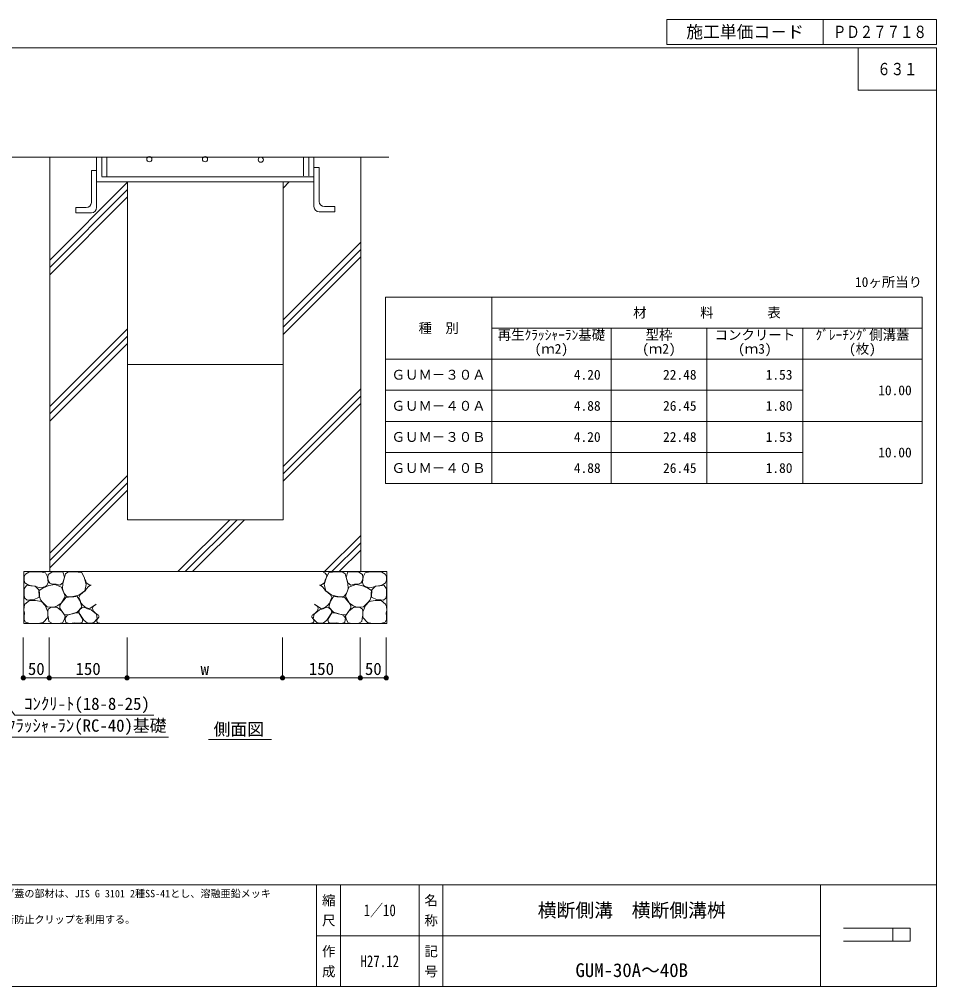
# Model space of a CAD drawing. Units: millimetres at full size, sheet at 1:10. Extents: x 137 to 2875, y 347 to 2213.
# Drawn here: x 1106 to 2875, y 347 to 2213 of the extents above; entities that cross this region are included whole.
import ezdxf
from ezdxf.enums import TextEntityAlignment as Align

# ---------------------------------------------------------------- set-up
doc = ezdxf.new("R2010")
doc.units = ezdxf.units.MM
doc.header["$LTSCALE"] = 10
for name, color, linetype, lineweight in [('0_2', 7, 'Continuous', 13), ('_0-0_', 7, 'Continuous', 13), ('ハッチ', 4, 'Continuous', 13), ('寸法', 1, 'Continuous', 13), ('本体', 7, 'Continuous', 13)]:
    doc.layers.add(name, color=color, linetype=linetype, lineweight=lineweight)
doc.styles.add('@ＭＳ ゴシック', font='')
doc.styles.add('ＭＳ ゴシック', font='')
doc.styles.get('@ＭＳ ゴシック').set_extended_font_data('@MS Gothic')
doc.styles.get('ＭＳ ゴシック').set_extended_font_data('MS Gothic')

# ---------------------------------------------------------------- blocks, each defined once
blk = doc.blocks.new('filled_dot')
at = {"color": 0, "linetype": 'Continuous', "lineweight": -2, "const_width": 1.25}
blk.add_lwpolyline([(-0.625, 0, 1), (0.625, 0, 1)], format="xyb", close=True, dxfattribs=at)

msp = doc.modelspace()

# ---------------------------------------------------------------- linework, layer by layer
at = {"layer": '0_2'}
for p, q in [((1811.76, 1677.36), (2846.76, 1677.36)), ((1811.76, 1677.36), (1811.76, 1317.36)), ((2016.76, 1677.36), (2016.76, 1317.36)), ((2846.76, 1677.36), (2846.76, 1317.36)), ((2016.76, 1617.36), (2846.76, 1617.36)), ((2246.76, 1617.36), (2246.76, 1317.36)), ((2431.76, 1617.36), (2431.76, 1317.36)), ((2616.76, 1617.36), (2616.76, 1317.36)), ((1811.76, 1557.36), (2846.76, 1557.36)), ((1811.76, 1497.36), (2616.76, 1497.36)), ((1811.76, 1437.36), (2846.76, 1437.36)), ((1811.76, 1377.36), (2616.76, 1377.36)), ((1811.76, 1317.36), (2846.76, 1317.36)), ((2651, 444.8), (1679.06, 444.8))]:
    msp.add_line(p, q, dxfattribs=at)
at = {"layer": '_0-0_'}
for p, q in [((2354.73, 2213.18), (2874.84, 2213.18)), ((2354.73, 2213.18), (2354.73, 2164.81)), ((2655.93, 2213.18), (2655.93, 2164.81)), ((2655.93, 2213.18), (2655.93, 2164.81)), ((2874.84, 2213.18), (2874.84, 2164.81)), ((2354.73, 2164.81), (2655.93, 2164.81)), ((2354.73, 2164.81), (2655.93, 2164.81)), ((2655.93, 2164.81), (2874.84, 2164.81)), ((2723.5, 2158.32), (2723.5, 2076.32)), ((2874.84, 2076.32), (2723.5, 2076.32)), ((1679.06, 543.09), (1679.06, 346.51)), ((1725.02, 543.09), (1725.02, 346.51)), ((1876.49, 543.09), (1876.49, 346.62)), ((1922.46, 543.09), (1922.46, 346.51)), ((2651, 543.09), (2651, 346.51))]:
    msp.add_line(p, q, dxfattribs=at)
at = {"layer": '_0-0_', "color": 6}
msp.add_line((136.72, 543.09), (2874.84, 543.09), dxfattribs=at)
msp.add_lwpolyline([(2874.84, 2158.32), (136.72, 2158.32), (136.72, 346.51), (2874.84, 346.51)], close=True, dxfattribs=at)
at = {"layer": 'ハッチ'}
for p, q in [((1164.31, 1748.71), (1314.31, 1898.71)), ((1614.32, 1887.58), (1626.07, 1899.34)), ((1164.31, 1734.57), (1314.31, 1884.57)), ((1164.31, 1720.43), (1314.31, 1870.43)), ((1614.32, 1633.03), (1764.32, 1783.03)), ((1614.32, 1618.88), (1764.32, 1768.88)), ((1614.32, 1604.74), (1764.32, 1754.74)), ((1164.31, 1465.87), (1314.31, 1615.87)), ((1164.31, 1451.73), (1314.31, 1601.73)), ((1164.31, 1437.58), (1314.31, 1587.58)), ((1614.32, 1350.18), (1764.32, 1500.18)), ((1614.32, 1336.04), (1764.32, 1486.04)), ((1614.32, 1321.9), (1764.32, 1471.9)), ((1164.31, 1183.03), (1314.31, 1333.03)), ((1164.31, 1168.88), (1314.31, 1318.88)), ((1164.31, 1154.74), (1314.31, 1304.74)), ((1411.47, 1147.34), (1511.47, 1247.34)), ((1425.61, 1147.34), (1525.61, 1247.34)), ((1439.76, 1147.34), (1539.76, 1247.34)), ((1694.31, 1147.34), (1764.32, 1217.34)), ((1708.46, 1147.34), (1764.32, 1203.2)), ((1722.6, 1147.34), (1764.32, 1189.06)), ((1131.68, 1047.34), (1135.37, 1047.34)), ((1799.21, 1047.34), (1795.76, 1047.34))]:
    msp.add_line(p, q, dxfattribs=at)
for points in [[(1156.31, 1119.01), (1151.74, 1117.27), (1143.7, 1117.05), (1134.56, 1119.44), (1126.74, 1120.53), (1121.52, 1122.27), (1116.51, 1125.53), (1114.62, 1131.2), (1114.94, 1137.84), (1117.6, 1142.69), (1124.13, 1146.39), (1132.17, 1147.04), (1139.11, 1147.05), (1149.79, 1146.39), (1156.09, 1145.08), (1159.79, 1137.26), (1161.1, 1126.4), (1158.92, 1120.96)], [(1176.33, 1123.03), (1169.24, 1123.29), (1164.18, 1125.06), (1161.15, 1130.12), (1160.64, 1135.43), (1161.15, 1141.75), (1167.98, 1146.05), (1174.31, 1146.81), (1181.26, 1147.13), (1189.24, 1146.81), (1192.78, 1136.95), (1189.24, 1126.07), (1183.67, 1121.52)], [(1192.28, 1105.08), (1188.99, 1114.18), (1189.24, 1124.55), (1191.52, 1131.63), (1193.29, 1138.72), (1194.56, 1143.27), (1199.36, 1146.56), (1204.87, 1147.18), (1212.02, 1146.81), (1219.11, 1146.3), (1225.43, 1146.3), (1230.5, 1136.44), (1234.8, 1122.78), (1231.76, 1110.39), (1220.12, 1102.04), (1206.2, 1099.01), (1197.59, 1098.75)], [(1736.35, 1105.08), (1739.64, 1114.18), (1739.39, 1124.55), (1737.11, 1131.63), (1735.34, 1138.72), (1734.07, 1143.27), (1729.27, 1146.56), (1723.76, 1147.18), (1716.61, 1146.81), (1709.52, 1146.3), (1703.2, 1146.3), (1698.13, 1136.44), (1693.83, 1122.78), (1696.87, 1110.39), (1708.51, 1102.04), (1722.43, 1099.01), (1731.04, 1098.75)], [(1752.3, 1123.03), (1759.39, 1123.29), (1764.45, 1125.06), (1767.48, 1130.12), (1767.99, 1135.43), (1767.48, 1141.75), (1760.65, 1146.05), (1754.32, 1146.81), (1747.37, 1147.13), (1739.39, 1146.81), (1735.85, 1136.95), (1739.39, 1126.07), (1744.96, 1121.52)], [(1772.32, 1119.01), (1776.89, 1117.27), (1784.93, 1117.05), (1794.07, 1119.44), (1801.89, 1120.53), (1807.11, 1122.27), (1812.12, 1125.53), (1814.01, 1131.2), (1813.69, 1137.84), (1811.03, 1142.69), (1804.5, 1146.39), (1796.46, 1147.04), (1789.52, 1147.05), (1778.84, 1146.39), (1772.54, 1145.08), (1768.84, 1137.26), (1767.53, 1126.4), (1769.71, 1120.96)], [(1125.83, 1093.01), (1120.51, 1092.38), (1116.45, 1096.45), (1114.61, 1100.93), (1114.88, 1107.58), (1114.67, 1114.27), (1119.26, 1120.82), (1135.84, 1119.26), (1143.34, 1112.39), (1143.66, 1098.01), (1132.71, 1093.01)], [(1174.23, 1079.64), (1166.19, 1078.75), (1159.05, 1079.64), (1155.18, 1083.21), (1150.12, 1088.27), (1146.24, 1093.03), (1144.16, 1099.58), (1144.16, 1106.12), (1143.86, 1111.18), (1151.01, 1115.64), (1162.32, 1120.4), (1174.23, 1122.78), (1187.22, 1117.22), (1194.05, 1100.27), (1186.44, 1086.78), (1179.89, 1081.73)], [(1754.4, 1079.64), (1762.44, 1078.75), (1769.58, 1079.64), (1773.45, 1083.21), (1778.51, 1088.27), (1782.39, 1093.03), (1784.47, 1099.58), (1784.47, 1106.12), (1784.77, 1111.18), (1777.62, 1115.64), (1766.31, 1120.4), (1754.4, 1122.78), (1741.41, 1117.22), (1734.58, 1100.27), (1742.19, 1086.78), (1748.74, 1081.73)], [(1802.8, 1093.01), (1808.12, 1092.38), (1812.18, 1096.45), (1814.02, 1100.93), (1813.75, 1107.58), (1813.96, 1114.27), (1809.37, 1120.82), (1792.79, 1119.26), (1785.29, 1112.39), (1784.97, 1098.01), (1795.92, 1093.01)], [(1123.72, 1047.7), (1117.28, 1049.76), (1114.71, 1054.39), (1114.59, 1060.6), (1115.74, 1067), (1114.52, 1072.76), (1114.97, 1079.89), (1116.51, 1084.75), (1125.01, 1091.7), (1136.85, 1091.95), (1148.18, 1089.64), (1155.39, 1082.18), (1160.54, 1069.57), (1160.28, 1059.02), (1151.78, 1049.5), (1145.09, 1047.7), (1135.05, 1047.44)], [(1188.48, 1070.18), (1185.95, 1073.21), (1183.42, 1077), (1183.67, 1082.32), (1186.71, 1086.87), (1191.77, 1092.69), (1195.31, 1097.24), (1200.38, 1098.25), (1210.75, 1098.75), (1217.08, 1099.51), (1222.9, 1090.66), (1226.19, 1079.03), (1217.08, 1069.42), (1200.38, 1064.11), (1192.28, 1064.61)], [(1740.15, 1070.18), (1742.68, 1073.21), (1745.21, 1077), (1744.96, 1082.32), (1741.92, 1086.87), (1736.86, 1092.69), (1733.32, 1097.24), (1728.25, 1098.25), (1717.88, 1098.75), (1711.55, 1099.51), (1705.73, 1090.66), (1702.44, 1079.03), (1711.55, 1069.42), (1728.25, 1064.11), (1736.35, 1064.61)], [(1804.91, 1047.7), (1811.35, 1049.76), (1813.92, 1054.39), (1814.04, 1060.6), (1812.89, 1067), (1814.11, 1072.76), (1813.66, 1079.89), (1812.12, 1084.75), (1803.62, 1091.7), (1791.78, 1091.95), (1780.45, 1089.64), (1773.24, 1082.18), (1768.09, 1069.57), (1768.35, 1059.02), (1776.85, 1049.5), (1783.54, 1047.7), (1793.58, 1047.44)], [(1161.69, 1056.92), (1160.52, 1063.68), (1160.52, 1070.21), (1161.46, 1074.87), (1166.82, 1078.6), (1178.03, 1078.84), (1187.59, 1070.91), (1193.89, 1062.28), (1192.96, 1055.52), (1188.99, 1048.29), (1180.83, 1047.59), (1167.99, 1047.82), (1162.16, 1050.85)], [(1194.28, 1054.81), (1194.04, 1057.92), (1197.15, 1062.22), (1201.69, 1064.37), (1207.91, 1066.28), (1214.37, 1067.72), (1220.35, 1068.19), (1224.17, 1061.5), (1228, 1055.05), (1226.81, 1049.07), (1221.3, 1047.88), (1211.98, 1048.36), (1202.41, 1047.4), (1195.47, 1049.31)], [(1226.35, 1059.6), (1222.76, 1064.61), (1220.61, 1069.39), (1222.05, 1074.41), (1226.35, 1077.52), (1231.85, 1078.24), (1237.35, 1075.85), (1244.05, 1073.93), (1254.57, 1065.33), (1256.01, 1056.01), (1249.55, 1049.08), (1243.33, 1047.88), (1237.35, 1048.12), (1229.7, 1053.62)], [(1702.28, 1059.6), (1705.87, 1064.61), (1708.02, 1069.39), (1706.58, 1074.41), (1702.28, 1077.52), (1696.78, 1078.24), (1691.28, 1075.85), (1684.58, 1073.93), (1674.06, 1065.33), (1672.62, 1056.01), (1679.08, 1049.08), (1685.3, 1047.88), (1691.28, 1048.12), (1698.93, 1053.62)], [(1734.35, 1054.81), (1734.59, 1057.92), (1731.48, 1062.22), (1726.94, 1064.37), (1720.72, 1066.28), (1714.26, 1067.72), (1708.28, 1068.19), (1704.46, 1061.5), (1700.63, 1055.05), (1701.82, 1049.07), (1707.33, 1047.88), (1716.65, 1048.36), (1726.22, 1047.4), (1733.16, 1049.31)], [(1766.94, 1056.92), (1768.11, 1063.68), (1768.11, 1070.21), (1767.17, 1074.87), (1761.81, 1078.6), (1750.6, 1078.84), (1741.04, 1070.91), (1734.74, 1062.28), (1735.67, 1055.52), (1739.64, 1048.29), (1747.8, 1047.59), (1760.64, 1047.82), (1766.47, 1050.85)]]:
    msp.add_lwpolyline(points, close=True, dxfattribs=at)
for points in [[(1695.6, 1131.53), (1698.24, 1137.03), (1698.71, 1140.85), (1694.89, 1144.91), (1691.38, 1146.41)], [(1228.98, 1082.06), (1224.2, 1087.08), (1223, 1092.1), (1220.61, 1097.36), (1222.76, 1102.37), (1228.27, 1107.15), (1232.81, 1110.5), (1234.72, 1113.85), (1239.03, 1118.39), (1242.38, 1120.54), (1243.91, 1121.01)], [(1243.76, 1121.58), (1241.64, 1121.02), (1234.7, 1126.03), (1233.03, 1131.53)], [(1699.65, 1082.06), (1704.43, 1087.08), (1705.63, 1092.1), (1708.02, 1097.36), (1705.87, 1102.37), (1700.36, 1107.15), (1695.82, 1110.5), (1693.91, 1113.85), (1689.6, 1118.39), (1686.25, 1120.54), (1684.72, 1121.01)], [(1684.87, 1121.58), (1686.99, 1121.02), (1693.93, 1126.03), (1695.6, 1131.53)], [(1253.47, 1084.57), (1241.66, 1076.56), (1234.72, 1077.28), (1228.98, 1082.06)], [(1255.08, 1065.48), (1251.81, 1068.15), (1248.25, 1071.56), (1246.77, 1076.75), (1248.7, 1080.75), (1252.26, 1083.56), (1253.5, 1084.44)], [(1673.55, 1065.48), (1676.82, 1068.15), (1680.38, 1071.56), (1681.86, 1076.75), (1679.93, 1080.75), (1676.37, 1083.56), (1675.13, 1084.44)], [(1675.16, 1084.57), (1686.97, 1076.56), (1693.91, 1077.28), (1699.65, 1082.06)], [(1259.21, 1062.66), (1258.93, 1062.66), (1255.08, 1065.48)], [(1669.42, 1062.66), (1669.7, 1062.66), (1673.55, 1065.48)], [(1261.01, 1047.69), (1257.45, 1047.69), (1254.93, 1050.21), (1254.78, 1053.18), (1256.86, 1057.03), (1259.67, 1060.59), (1259.74, 1060.63)], [(1667.62, 1047.69), (1671.18, 1047.69), (1673.7, 1050.21), (1673.85, 1053.18), (1671.77, 1057.03), (1668.96, 1060.59), (1668.89, 1060.63)]]:
    msp.add_lwpolyline(points, dxfattribs=at)
at = {"layer": '寸法'}
for p, q in [((1113.27, 1020.02), (1113.27, 942.31)), ((1163.27, 1020.02), (1163.27, 942.31)), ((1163.27, 1020.02), (1163.27, 942.31)), ((1313.27, 1020.02), (1313.27, 942.31)), ((1313.27, 1020.02), (1313.27, 942.31)), ((1613.27, 1020.02), (1613.27, 942.31)), ((1613.27, 1020.02), (1613.27, 942.31)), ((1763.27, 1020.02), (1763.27, 942.31)), ((1763.27, 1020.02), (1763.27, 942.31)), ((1813.27, 1020.02), (1813.27, 942.31)), ((1113.27, 942.31), (1163.27, 942.31)), ((1163.27, 942.31), (1313.27, 942.31)), ((1313.27, 942.31), (1613.27, 942.31)), ((1613.27, 942.31), (1763.27, 942.31)), ((1763.27, 942.31), (1813.27, 942.31))]:
    msp.add_line(p, q, dxfattribs=at)
at = {"layer": '寸法', "color": 3}
msp.add_line((1470.66, 823.37), (1591.99, 823.37), dxfattribs=at)
at = {"layer": '寸法'}
for points in [[(840.55, 1203.9), (846.65, 1195.97), (1097.21, 870.28), (1364.7, 870.28)], [(796.86, 1110.72), (802.97, 1102.8), (1014.99, 827.89), (1393.43, 827.89)]]:
    msp.add_lwpolyline(points, dxfattribs=at)
at = {"layer": '本体'}
for p, q in [((944.41, 1947.34), (1164.31, 1947.34)), ((1164.31, 1947.34), (1164.31, 1146.93)), ((1164.31, 1947.34), (1764.32, 1947.34)), ((1164.31, 1947.34), (1764.32, 1947.34)), ((1254.5, 1849.84), (1254.5, 1947.84)), ((1264.5, 1947.84), (1264.5, 1909.84)), ((1274.5, 1947.84), (1274.5, 1909.84)), ((1653.89, 1947.52), (1653.89, 1911.48)), ((1663.89, 1947.34), (1663.89, 1911.48)), ((1673.89, 1851.72), (1673.89, 1947.34)), ((1673.89, 1947.16), (1674.07, 1947.34)), ((1764.32, 1947.34), (1764.32, 1146.93)), ((1764.32, 1947.34), (1818.48, 1947.34)), ((1674.64, 1927.57), (1683.89, 1927.57)), ((1683.89, 1861.72), (1683.89, 1927.57)), ((1244.5, 1859.84), (1244.5, 1921.63)), ((1244.5, 1921.63), (1254.26, 1921.63)), ((1264.46, 1909.34), (1673.89, 1909.34)), ((1254.38, 1899.34), (1673.89, 1899.34)), ((1314.31, 1898.02), (1314.31, 1247.34)), ((1614.32, 1899.34), (1614.32, 1247.34)), ((1234.5, 1849.84), (1214.5, 1849.84)), ((1214.5, 1849.84), (1214.5, 1839.84)), ((1693.89, 1851.72), (1713.89, 1851.72)), ((1713.89, 1852.33), (1713.89, 1841.72)), ((1244.5, 1839.84), (1214.5, 1839.84)), ((1683.89, 1841.72), (1713.89, 1841.72)), ((1314.31, 1547.34), (1614.32, 1547.34)), ((1314.31, 1247.34), (1614.32, 1247.34)), ((1114.32, 1147.34), (1814.31, 1147.34)), ((1114.32, 1147.34), (1114.32, 1047.34)), ((1814.31, 1147.34), (1814.31, 1047.34)), ((1114.32, 1047.34), (1814.31, 1047.34))]:
    msp.add_line(p, q, dxfattribs=at)
at = {"layer": '本体', "color": 1}
for p, q in [((2695.23, 459.09), (2823.84, 459.09)), ((2790.41, 434.09), (2790.41, 459.09)), ((2823.84, 434.09), (2823.84, 459.09)), ((2695.23, 434.09), (2823.84, 434.09))]:
    msp.add_line(p, q, dxfattribs=at)
at = {"layer": '本体'}
for centre in [(1356.31, 1943.27), (1463.79, 1943.27), (1571.28, 1942.36)]:
    msp.add_circle(centre, 5, dxfattribs=at)
for centre, start, end in [((1234.5, 1859.84), 270, 0), ((1244.5, 1849.84), 270, 0), ((1683.89, 1851.72), 180, 270), ((1693.89, 1861.72), 180, 270)]:
    msp.add_arc(centre, 10, start, end, dxfattribs=at)

# ---------------------------------------------------------------- block references
at = {"layer": '寸法', "xscale": 4, "yscale": 4}
for p in [(1113.27, 942.31), (1163.27, 942.31), (1313.27, 942.31), (1613.27, 942.31), (1763.27, 942.31)]:
    msp.add_blockref('filled_dot', p, dxfattribs=at)
at = {"layer": '寸法', "xscale": 4, "yscale": 4, "rotation": 180}
for p in [(1163.27, 942.31), (1313.27, 942.31), (1613.27, 942.31), (1763.27, 942.31), (1813.27, 942.31)]:
    msp.add_blockref('filled_dot', p, dxfattribs=at)

# ---------------------------------------------------------------- texts
at = {"layer": '_0-0_', "style": 'ＭＳ ゴシック'}
for s, height, p in [('施工単価コ－ド', 23.74, (2505.33, 2189)), ('材\u3000\u3000\u3000\u3000料\u3000\u3000\u3000\u3000表', 18.99, (2431.76, 1647.36)), ('種\u3000別', 18.99, (1914.26, 1617.36)), ('ＧＵＭ－３０Ａ', 18.99, (1914.26, 1527.36)), ('ＧＵＭ－４０Ａ', 18.99, (1914.26, 1467.36)), ('ＧＵＭ－３０Ｂ', 18.99, (1914.26, 1407.36)), ('ＧＵＭ－４０Ｂ', 18.99, (1914.26, 1347.36)), ('横断側溝\u3000横断側溝桝', 26.58, (2286.73, 493.94)), ('GUM-30A～40B', 26.58, (2286.73, 378.33))]:
    msp.add_text(s, height=height, dxfattribs=at).set_placement(p, align=Align.MIDDLE_CENTER)
at = {"layer": '_0-0_', "style": 'ＭＳ ゴシック', "width": 0.8}
for s, height, p in [('ＰＤ２７７１８', 23.74, (2765.39, 2189)), ('６３１', 23.74, (2799.17, 2117.32)), ('1／10', 22.79, (1800.76, 493.94)), ('H27.12', 22.79, (1800.76, 395.65))]:
    msp.add_text(s, height=height, dxfattribs=at).set_placement(p, align=Align.MIDDLE_CENTER)
at = {"layer": '_0-0_', "style": 'ＭＳ ゴシック'}
for s, p in [('10ヶ所当り', (2846.76, 1706.33)), ('4.20', (2226.76, 1527.36)), ('22.48', (2411.76, 1527.36)), ('1.53', (2596.76, 1527.36)), ('10.00', (2826.76, 1497.36)), ('4.88', (2226.76, 1467.36)), ('26.45', (2411.76, 1467.36)), ('1.80', (2596.76, 1467.36)), ('4.20', (2226.76, 1407.36)), ('22.48', (2411.76, 1407.36)), ('1.53', (2596.76, 1407.36)), ('10.00', (2826.76, 1377.36)), ('4.88', (2226.76, 1347.36)), ('26.45', (2411.76, 1347.36)), ('1.80', (2596.76, 1347.36))]:
    msp.add_text(s, height=18.99, dxfattribs=at).set_placement(p, align=Align.MIDDLE_RIGHT)
for s, p in [('再生ｸﾗｯｼｬｰﾗﾝ基礎', (2028.16, 1613.71)), ('型枠', (2313.36, 1613.71)), ('コンクリート', (2446.56, 1613.71)), ('ｸﾞﾚｰﾁﾝｸﾞ側溝蓋', (2641.11, 1613.71)), ('(ｍ2)', (2099.39, 1586.91)), ('(ｍ2)', (2306.89, 1586.91)), ('(ｍ3)', (2491.89, 1586.91)), ('(枚)', (2705.86, 1586.91))]:
    msp.add_text(s, height=18.99, dxfattribs=at).set_placement(p, align=Align.TOP_LEFT)
at = {"layer": '_0-0_', "style": '@ＭＳ ゴシック'}
for s, p in [(' 縮 尺 ', (1702.04, 493.94)), ('名 称', (1899.48, 493.94)), ('作 成', (1702.04, 395.65)), ('記 号', (1899.48, 395.65))]:
    msp.add_text(s, height=18.99, rotation=270, dxfattribs=at).set_placement(p, align=Align.MIDDLE_CENTER)
at = {"layer": '寸法', "style": 'ＭＳ ゴシック'}
for s, p in [('50', (1138.27, 959.81)), ('150', (1238.27, 959.81)), ('150', (1688.27, 959.81)), ('50', (1788.27, 959.81)), ('w', (1463.27, 959.81))]:
    msp.add_text(s, height=23.74, dxfattribs=at).set_placement(p, align=Align.MIDDLE_CENTER)
at = {"layer": '寸法', "color": 3, "style": 'ＭＳ ゴシック'}
for s, p in [('ｺﾝｸﾘ-ﾄ(18-8-25)', (1114.77, 873.54)), ('再生ｸﾗｯｼｬ-ﾗﾝ(RC-40)基礎', (1017.32, 831.4)), ('側面図', (1480.29, 824.2))]:
    msp.add_text(s, height=23.74, dxfattribs=at).set_placement(p, align=Align.BOTTOM_LEFT)
at = {"layer": '本体', "style": 'ＭＳ ゴシック'}
for s, p in [('○グレーチング蓋の部材は、JIS G 3101 2種SS-41とし、溶融亜鉛メッキ', (959.95, 533.2)), ('○側溝蓋は騒音防止クリップを利用する。', (959.95, 483.2))]:
    msp.add_text(s, height=14.24, dxfattribs=at).set_placement(p, align=Align.TOP_LEFT)

doc.saveas('drawing.dxf')
